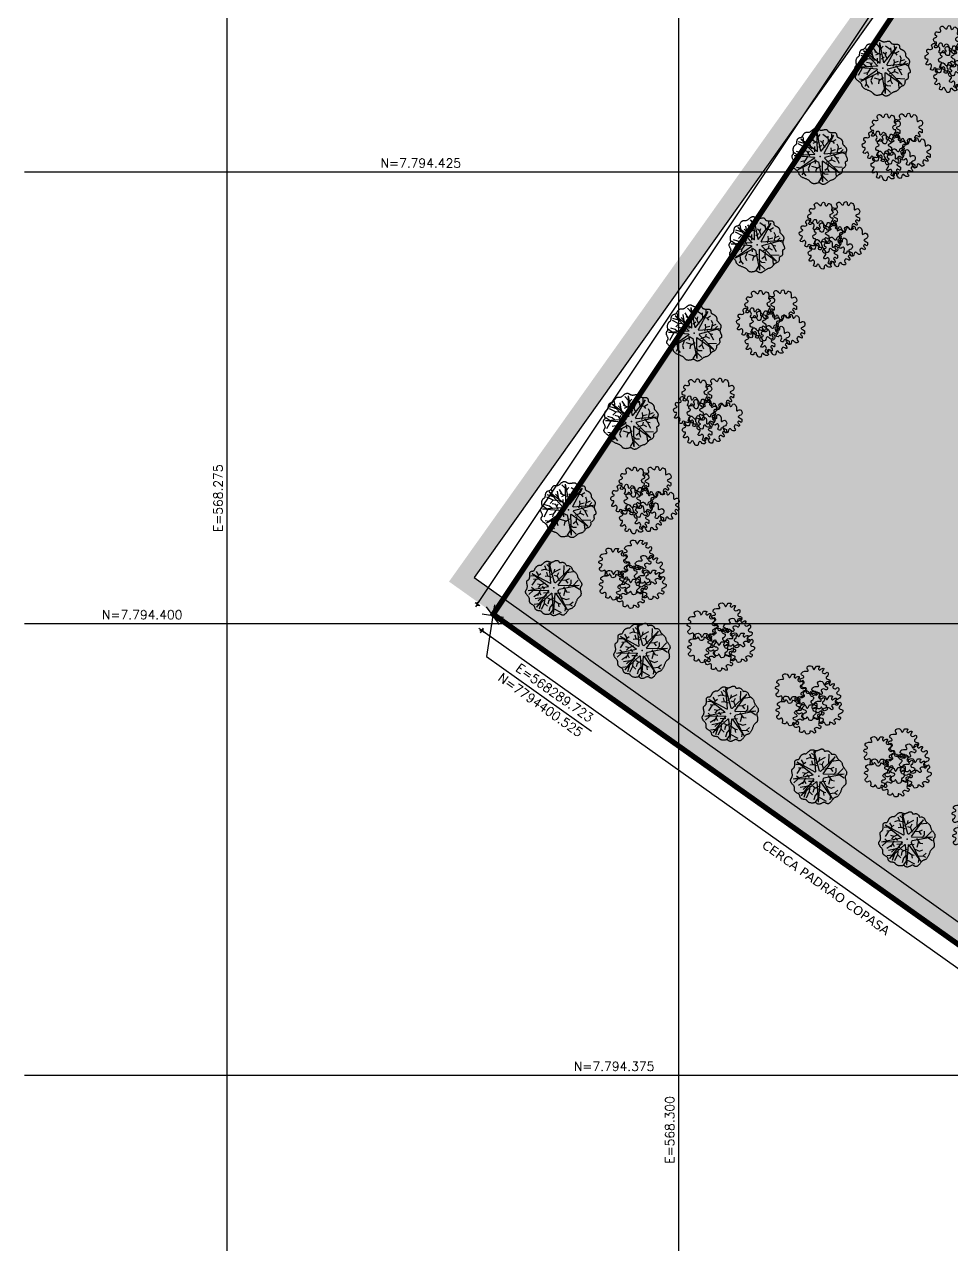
# Model space of a CAD drawing. Header units: feet. Extents: x 568264 to 568503, y 7794314 to 7794548.
# Drawn here: x 568263.8 to 568315.1, y 7794365.6 to 7794433.2 of the extents above; entities that cross this region are included whole.
import ezdxf
from ezdxf.enums import TextEntityAlignment as Align

# ---------------------------------------------------------------- set-up
doc = ezdxf.new("R2010")
doc.units = ezdxf.units.FT
doc.header["$MEASUREMENT"] = 0
for name, color, linetype in [('NUIT-CER', 1, 'Continuous'), ('NUIT-CTA', 8, 'Continuous'), ('NUIT-HTC', 1, 'Continuous'), ('NUIT-MALHA', 252, 'Continuous'), ('NUIT-TXT', 1, 'Continuous'), ('NUIT-VEG', 251, 'Continuous')]:
    doc.layers.add(name, color=color, linetype=linetype)
doc.styles.add('ARIAL', font='arial.ttf')
doc.styles.add('malha', font='romans.shx')
doc.styles.add('NUIT', font='verdana.ttf')
doc.styles.add('ROMANS', font='romans', dxfattribs={"height": 0.2})
doc.linetypes.add('CERCA_DE_ARAME', pattern='A,0.15,-0.05,["X",Standard,S=0.05,R=0,X=-0.0175,Y=-0.025],-0.05', length=0.25)
doc.dimstyles.new('1_100', dxfattribs={"dimtxt": 0.175, "dimasz": 0.1, "dimexe": 1.25, "dimexo": 0.625, "dimgap": 0.05, "dimtad": 1, "dimzin": 4, "dimdsep": 46, "dimtxsty": 'ARIAL', "dimblk": 'COTA', "dimcen": 0, "dimse1": 1, "dimse2": 1, "dimclrd": 256, "dimclrt": 256, "dimadec": 0, "dimazin": 0, "dimtfac": 1, "dimtix": 1, "dimtmove": 0, "dimatfit": 3, "dimldrblk": 'COTA', "dimfxl": 1, "dimfxlon": 1, "dimtolj": 1, "dimlwd": -1, "dimarcsym": 0})
doc.dimstyles.new('NUIT 1-200', dxfattribs={"dimtxt": 0.3, "dimasz": 0.1, "dimexe": 0.1, "dimexo": 0.15, "dimgap": 0.13, "dimtad": 1, "dimzin": 4, "dimdsep": 46, "dimtxsty": 'NUIT', "dimblk1": 'TIK', "dimblk2": 'TIK', "dimsah": 1, "dimcen": 0.18, "dimse1": 1, "dimse2": 1, "dimclrd": 256, "dimclre": 256, "dimclrt": 1, "dimaunit": 1, "dimadec": 0, "dimazin": 0, "dimtfac": 1, "dimtix": 1, "dimtofl": 0, "dimtmove": 2, "dimatfit": 3, "dimldrblk": 'DOT', "dimfxl": 1, "dimtolj": 1, "dimtzin": 0, "dimarcsym": 0})

# ---------------------------------------------------------------- blocks, each defined once
blk = doc.blocks.new('EUCALIPTO')
for points, knots in [([(-0.681, 1.981, 259.344), (-0.663, 1.862, 259.344), (-0.629, 1.635, 259.344), (-0.903, 1.936, 259.344), (-1.168, 1.587, 259.344), (-0.738, 1.495, 259.344), (-1.156, 1.374, 259.344), (-1.113, 1.048, 259.344), (-0.947, 1.146, 259.344), (-0.833, 1.017, 259.344), (-1.044, 0.937, 259.344), (-0.945, 0.779, 259.344), (-0.847, 0.823, 259.344), (-0.728, 0.85, 259.344), (-0.71, 0.692, 259.344), (-0.799, 0.552, 259.344), (-0.536, 0.432, 259.344), (-0.49, 0.731, 259.344), (-0.311, 0.575, 259.344), (-0.29, 0.402, 259.344), (-0.066, 0.495, 259.344), (-0.15, 0.672, 259.344), (0.021, 0.607, 259.344), (0.111, 0.537, 259.344), (0.201, 0.617, 259.344), (0.252, 0.72, 259.344), (0.147, 0.801, 259.344), (0.262, 0.851, 259.344), (0.34, 0.855, 259.344), (0.491, 0.831, 259.344), (0.461, 1.021, 259.344), (0.254, 0.992, 259.344), (0.362, 1.209, 259.344), (0.471, 1.204, 259.344), (0.574, 1.23, 259.344), (0.549, 1.33, 259.344), (0.475, 1.409, 259.344), (0.38, 1.31, 259.344), (0.312, 1.439, 259.344), (0.389, 1.514, 259.344), (0.398, 1.593, 259.344), (0.469, 1.665, 259.344), (0.388, 1.834, 259.344), (0.265, 1.741, 259.344), (0.185, 1.728, 259.344), (0.112, 1.758, 259.344), (0.136, 1.867, 259.344), (0.169, 1.984, 259.344), (-0.017, 2.109, 259.344), (-0.018, 1.921, 259.344), (-0.123, 1.86, 259.344), (-0.241, 1.887, 259.344), (-0.24, 1.992, 259.344), (-0.252, 2.168, 259.344), (-0.398, 2.016, 259.344), (-0.373, 1.897, 259.344), (-0.485, 1.898, 259.344), (-0.519, 1.975, 259.344), (-0.485, 2.128, 259.344), (-0.603, 2.039, 259.344), (-0.681, 1.981, 259.344)], [0, 0, 0, 0, 0.384624, 0.731438, 1.160578, 1.463993, 1.942814, 2.235141, 2.471965, 2.568587, 2.896626, 3.032361, 3.245663, 3.335475, 3.551582, 3.761459, 4.052748, 4.354518, 4.632573, 4.789045, 5.091358, 5.214944, 5.463472, 5.569405, 5.760287, 5.916759, 6.062799, 6.163227, 6.365303, 6.522474, 6.713799, 6.92978, 7.18618, 7.391048, 7.472783, 7.630073, 7.757134, 7.906919, 8.067758, 8.189256, 8.38575, 8.417514, 8.662878, 8.889922, 8.990961, 9.056433, 9.225334, 9.406491, 9.646816, 9.837782, 10.038637, 10.159563, 10.329577, 10.499591, 10.770051, 10.862693, 11.009069, 11.094622, 11.252314, 11.550634, 11.550634, 11.550634, 11.550634]), ([(0.288, 1.63, 259.344), (0.305, 1.511, 259.344), (0.339, 1.284, 259.344), (0.065, 1.586, 259.344), (-0.2, 1.236, 259.344), (0.23, 1.144, 259.344), (-0.188, 1.023, 259.344), (-0.145, 0.698, 259.344), (0.022, 0.795, 259.344), (0.135, 0.666, 259.344), (-0.076, 0.586, 259.344), (0.024, 0.428, 259.344), (0.122, 0.472, 259.344), (0.24, 0.499, 259.344), (0.258, 0.341, 259.344), (0.169, 0.201, 259.344), (0.432, 0.081, 259.344), (0.478, 0.38, 259.344), (0.657, 0.224, 259.344), (0.678, 0.051, 259.344), (0.902, 0.144, 259.344), (0.818, 0.321, 259.344), (0.989, 0.256, 259.344), (1.079, 0.186, 259.344), (1.169, 0.266, 259.344), (1.22, 0.369, 259.344), (1.115, 0.45, 259.344), (1.23, 0.501, 259.344), (1.309, 0.504, 259.344), (1.459, 0.48, 259.344), (1.429, 0.67, 259.344), (1.222, 0.641, 259.344), (1.33, 0.858, 259.344), (1.439, 0.853, 259.344), (1.542, 0.88, 259.344), (1.517, 0.979, 259.344), (1.443, 1.058, 259.344), (1.348, 0.959, 259.344), (1.28, 1.088, 259.344), (1.357, 1.163, 259.344), (1.366, 1.242, 259.344), (1.439, 1.315, 259.344), (1.358, 1.484, 259.344), (1.234, 1.39, 259.344), (1.153, 1.377, 259.344), (1.08, 1.407, 259.344), (1.105, 1.516, 259.344), (1.139, 1.634, 259.344), (0.952, 1.758, 259.344), (0.95, 1.57, 259.344), (0.846, 1.509, 259.344), (0.728, 1.536, 259.344), (0.728, 1.641, 259.344), (0.716, 1.817, 259.344), (0.57, 1.665, 259.344), (0.595, 1.546, 259.344), (0.483, 1.547, 259.344), (0.449, 1.624, 259.344), (0.483, 1.777, 259.344), (0.365, 1.688, 259.344), (0.288, 1.63, 259.344)], [0, 0, 0, 0, 0.384624, 0.731438, 1.160578, 1.463993, 1.942814, 2.235141, 2.471965, 2.568587, 2.896626, 3.032361, 3.245663, 3.335475, 3.551582, 3.761459, 4.052748, 4.354518, 4.632573, 4.789045, 5.091358, 5.214944, 5.463472, 5.569405, 5.760287, 5.916759, 6.062799, 6.163227, 6.365303, 6.522474, 6.713799, 6.92978, 7.18618, 7.391048, 7.472783, 7.630073, 7.757134, 7.906919, 8.067758, 8.189256, 8.38575, 8.417514, 8.662878, 8.889922, 8.990961, 9.056433, 9.225334, 9.406491, 9.646816, 9.837782, 10.038637, 10.159563, 10.329577, 10.499591, 10.770051, 10.862693, 11.009069, 11.094622, 11.252314, 11.550634, 11.550634, 11.550634, 11.550634]), ([(-1.527, 0.832, 259.344), (-1.509, 0.713, 259.344), (-1.475, 0.487, 259.344), (-1.75, 0.788, 259.344), (-2.014, 0.439, 259.344), (-1.584, 0.347, 259.344), (-2.003, 0.225, 259.344), (-1.959, -0.1, 259.344), (-1.793, -0.002, 259.344), (-1.68, -0.132, 259.344), (-1.891, -0.212, 259.344), (-1.791, -0.37, 259.344), (-1.693, -0.325, 259.344), (-1.574, -0.299, 259.344), (-1.556, -0.456, 259.344), (-1.646, -0.596, 259.344), (-1.382, -0.716, 259.344), (-1.336, -0.418, 259.344), (-1.158, -0.574, 259.344), (-1.136, -0.747, 259.344), (-0.913, -0.654, 259.344), (-0.996, -0.476, 259.344), (-0.826, -0.542, 259.344), (-0.735, -0.611, 259.344), (-0.645, -0.531, 259.344), (-0.594, -0.428, 259.344), (-0.7, -0.347, 259.344), (-0.584, -0.297, 259.344), (-0.506, -0.293, 259.344), (-0.356, -0.317, 259.344), (-0.385, -0.127, 259.344), (-0.593, -0.156, 259.344), (-0.485, 0.061, 259.344), (-0.375, 0.055, 259.344), (-0.272, 0.082, 259.344), (-0.297, 0.182, 259.344), (-0.372, 0.26, 259.344), (-0.466, 0.162, 259.344), (-0.534, 0.29, 259.344), (-0.457, 0.365, 259.344), (-0.449, 0.444, 259.344), (-0.377, 0.516, 259.344), (-0.458, 0.685, 259.344), (-0.581, 0.593, 259.344), (-0.662, 0.58, 259.344), (-0.735, 0.61, 259.344), (-0.71, 0.718, 259.344), (-0.677, 0.835, 259.344), (-0.863, 0.96, 259.344), (-0.864, 0.772, 259.344), (-0.969, 0.712, 259.344), (-1.087, 0.739, 259.344), (-1.086, 0.844, 259.344), (-1.098, 1.02, 259.344), (-1.244, 0.868, 259.344), (-1.22, 0.749, 259.344), (-1.331, 0.749, 259.344), (-1.366, 0.826, 259.344), (-1.331, 0.98, 259.344), (-1.45, 0.891, 259.344), (-1.527, 0.832, 259.344)], [0, 0, 0, 0, 0.384624, 0.731438, 1.160578, 1.463993, 1.942814, 2.235141, 2.471965, 2.568587, 2.896626, 3.032361, 3.245663, 3.335475, 3.551582, 3.761459, 4.052748, 4.354518, 4.632573, 4.789045, 5.091358, 5.214944, 5.463472, 5.569405, 5.760287, 5.916759, 6.062799, 6.163227, 6.365303, 6.522474, 6.713799, 6.92978, 7.18618, 7.391048, 7.472783, 7.630073, 7.757134, 7.906919, 8.067758, 8.189256, 8.38575, 8.417514, 8.662878, 8.889922, 8.990961, 9.056433, 9.225334, 9.406491, 9.646816, 9.837782, 10.038637, 10.159563, 10.329577, 10.499591, 10.770051, 10.862693, 11.009069, 11.094622, 11.252314, 11.550634, 11.550634, 11.550634, 11.550634]), ([(-0.038, 0.728, 259.344), (-0.02, 0.609, 259.344), (0.014, 0.382, 259.344), (-0.26, 0.684, 259.344), (-0.525, 0.334, 259.344), (-0.095, 0.242, 259.344), (-0.513, 0.121, 259.344), (-0.47, -0.204, 259.344), (-0.304, -0.107, 259.344), (-0.19, -0.236, 259.344), (-0.401, -0.316, 259.344), (-0.302, -0.474, 259.344), (-0.204, -0.43, 259.344), (-0.085, -0.403, 259.344), (-0.067, -0.561, 259.344), (-0.156, -0.701, 259.344), (0.107, -0.821, 259.344), (0.153, -0.522, 259.344), (0.332, -0.678, 259.344), (0.353, -0.851, 259.344), (0.577, -0.758, 259.344), (0.493, -0.581, 259.344), (0.664, -0.646, 259.344), (0.754, -0.716, 259.344), (0.844, -0.636, 259.344), (0.895, -0.533, 259.344), (0.79, -0.452, 259.344), (0.905, -0.401, 259.344), (0.983, -0.398, 259.344), (1.134, -0.421, 259.344), (1.104, -0.232, 259.344), (0.897, -0.261, 259.344), (1.005, -0.044, 259.344), (1.114, -0.049, 259.344), (1.217, -0.022, 259.344), (1.192, 0.077, 259.344), (1.118, 0.156, 259.344), (1.023, 0.057, 259.344), (0.955, 0.186, 259.344), (1.032, 0.261, 259.344), (1.041, 0.34, 259.344), (1.112, 0.412, 259.344), (1.031, 0.581, 259.344), (0.908, 0.488, 259.344), (0.827, 0.475, 259.344), (0.755, 0.505, 259.344), (0.779, 0.614, 259.344), (0.812, 0.731, 259.344), (0.626, 0.856, 259.344), (0.625, 0.668, 259.344), (0.52, 0.607, 259.344), (0.402, 0.635, 259.344), (0.403, 0.739, 259.344), (0.391, 0.915, 259.344), (0.245, 0.764, 259.344), (0.27, 0.644, 259.344), (0.158, 0.645, 259.344), (0.124, 0.722, 259.344), (0.158, 0.875, 259.344), (0.04, 0.786, 259.344), (-0.038, 0.728, 259.344)], [0, 0, 0, 0, 0.384624, 0.731438, 1.160578, 1.463993, 1.942814, 2.235141, 2.471965, 2.568587, 2.896626, 3.032361, 3.245663, 3.335475, 3.551582, 3.761459, 4.052748, 4.354518, 4.632573, 4.789045, 5.091358, 5.214944, 5.463472, 5.569405, 5.760287, 5.916759, 6.062799, 6.163227, 6.365303, 6.522474, 6.713799, 6.92978, 7.18618, 7.391048, 7.472783, 7.630073, 7.757134, 7.906919, 8.067758, 8.189256, 8.38575, 8.417514, 8.662878, 8.889922, 8.990961, 9.056433, 9.225334, 9.406491, 9.646816, 9.837782, 10.038637, 10.159563, 10.329577, 10.499591, 10.770051, 10.862693, 11.009069, 11.094622, 11.252314, 11.550634, 11.550634, 11.550634, 11.550634]), ([(0.862, 1.046, 259.344), (0.88, 0.926, 259.344), (0.914, 0.7, 259.344), (0.639, 1.001, 259.344), (0.375, 0.652, 259.344), (0.805, 0.56, 259.344), (0.386, 0.438, 259.344), (0.43, 0.113, 259.344), (0.596, 0.211, 259.344), (0.709, 0.082, 259.344), (0.498, 0.002, 259.344), (0.598, -0.157, 259.344), (0.696, -0.112, 259.344), (0.814, -0.085, 259.344), (0.833, -0.243, 259.344), (0.743, -0.383, 259.344), (1.006, -0.503, 259.344), (1.053, -0.205, 259.344), (1.231, -0.36, 259.344), (1.252, -0.534, 259.344), (1.476, -0.441, 259.344), (1.393, -0.263, 259.344), (1.563, -0.328, 259.344), (1.653, -0.398, 259.344), (1.743, -0.318, 259.344), (1.795, -0.215, 259.344), (1.689, -0.134, 259.344), (1.805, -0.084, 259.344), (1.883, -0.08, 259.344), (2.033, -0.104, 259.344), (2.004, 0.086, 259.344), (1.796, 0.057, 259.344), (1.904, 0.274, 259.344), (2.013, 0.268, 259.344), (2.116, 0.295, 259.344), (2.091, 0.395, 259.344), (2.017, 0.473, 259.344), (1.922, 0.375, 259.344), (1.854, 0.504, 259.344), (1.932, 0.579, 259.344), (1.94, 0.657, 259.344), (2.013, 0.731, 259.344), (1.932, 0.899, 259.344), (1.808, 0.806, 259.344), (1.727, 0.793, 259.344), (1.654, 0.823, 259.344), (1.679, 0.931, 259.344), (1.713, 1.049, 259.344), (1.526, 1.173, 259.344), (1.525, 0.985, 259.344), (1.42, 0.925, 259.344), (1.302, 0.952, 259.344), (1.303, 1.057, 259.344), (1.291, 1.233, 259.344), (1.145, 1.081, 259.344), (1.169, 0.962, 259.344), (1.058, 0.962, 259.344), (1.023, 1.039, 259.344), (1.058, 1.193, 259.344), (0.939, 1.104, 259.344), (0.862, 1.046, 259.344)], [0, 0, 0, 0, 0.384624, 0.731438, 1.160578, 1.463993, 1.942814, 2.235141, 2.471965, 2.568587, 2.896626, 3.032361, 3.245663, 3.335475, 3.551582, 3.761459, 4.052748, 4.354518, 4.632573, 4.789045, 5.091358, 5.214944, 5.463472, 5.569405, 5.760287, 5.916759, 6.062799, 6.163227, 6.365303, 6.522474, 6.713799, 6.92978, 7.186179, 7.391048, 7.472783, 7.630073, 7.757134, 7.906919, 8.067758, 8.189255, 8.38575, 8.417514, 8.662878, 8.889922, 8.990961, 9.056433, 9.225334, 9.406491, 9.646816, 9.837782, 10.038637, 10.159563, 10.329577, 10.499591, 10.770051, 10.862693, 11.009069, 11.094622, 11.252314, 11.550634, 11.550634, 11.550634, 11.550634]), ([(0.26, 0.019, 259.344), (0.278, -0.1, 259.344), (0.312, -0.327, 259.344), (0.038, -0.026, 259.344), (-0.227, -0.375, 259.344), (0.203, -0.467, 259.344), (-0.216, -0.589, 259.344), (-0.172, -0.914, 259.344), (-0.006, -0.816, 259.344), (0.107, -0.945, 259.344), (-0.103, -1.025, 259.344), (-0.004, -1.183, 259.344), (0.094, -1.139, 259.344), (0.213, -1.112, 259.344), (0.231, -1.27, 259.344), (0.142, -1.41, 259.344), (0.405, -1.53, 259.344), (0.451, -1.232, 259.344), (0.629, -1.387, 259.344), (0.651, -1.56, 259.344), (0.874, -1.467, 259.344), (0.791, -1.29, 259.344), (0.961, -1.355, 259.344), (1.052, -1.425, 259.344), (1.142, -1.345, 259.344), (1.193, -1.242, 259.344), (1.088, -1.161, 259.344), (1.203, -1.111, 259.344), (1.281, -1.107, 259.344), (1.431, -1.131, 259.344), (1.402, -0.941, 259.344), (1.194, -0.97, 259.344), (1.302, -0.753, 259.344), (1.412, -0.759, 259.344), (1.515, -0.732, 259.344), (1.49, -0.632, 259.344), (1.415, -0.553, 259.344), (1.321, -0.652, 259.344), (1.253, -0.523, 259.344), (1.33, -0.448, 259.344), (1.339, -0.369, 259.344), (1.41, -0.297, 259.344), (1.329, -0.129, 259.344), (1.206, -0.221, 259.344), (1.125, -0.234, 259.344), (1.052, -0.204, 259.344), (1.077, -0.095, 259.344), (1.11, 0.021, 259.344), (0.924, 0.147, 259.344), (0.923, -0.042, 259.344), (0.818, -0.102, 259.344), (0.7, -0.075, 259.344), (0.701, 0.03, 259.344), (0.689, 0.206, 259.344), (0.543, 0.054, 259.344), (0.568, -0.065, 259.344), (0.456, -0.064, 259.344), (0.422, 0.013, 259.344), (0.456, 0.166, 259.344), (0.338, 0.077, 259.344), (0.26, 0.019, 259.344)], [0, 0, 0, 0, 0.384624, 0.731438, 1.160578, 1.463993, 1.942814, 2.235141, 2.471965, 2.568587, 2.896626, 3.032361, 3.245663, 3.335475, 3.551582, 3.761459, 4.052748, 4.354518, 4.632573, 4.789045, 5.091358, 5.214944, 5.463472, 5.569405, 5.760287, 5.916759, 6.062799, 6.163227, 6.365303, 6.522474, 6.713799, 6.92978, 7.186179, 7.391048, 7.472783, 7.630073, 7.757134, 7.906919, 8.067758, 8.189256, 8.38575, 8.417514, 8.662878, 8.889922, 8.990961, 9.056433, 9.225334, 9.406491, 9.646816, 9.837782, 10.038637, 10.159563, 10.329577, 10.499591, 10.770051, 10.862693, 11.009069, 11.094622, 11.252314, 11.550634, 11.550634, 11.550634, 11.550634]), ([(-0.783, -0.153, 259.344), (-0.765, -0.272, 259.344), (-0.731, -0.499, 259.344), (-1.005, -0.197, 259.344), (-1.27, -0.547, 259.344), (-0.84, -0.638, 259.344), (-1.259, -0.76, 259.344), (-1.215, -1.085, 259.344), (-1.049, -0.987, 259.344), (-0.936, -1.117, 259.344), (-1.146, -1.197, 259.344), (-1.047, -1.355, 259.344), (-0.949, -1.31, 259.344), (-0.83, -1.284, 259.344), (-0.812, -1.441, 259.344), (-0.902, -1.581, 259.344), (-0.638, -1.701, 259.344), (-0.592, -1.403, 259.344), (-0.414, -1.559, 259.344), (-0.392, -1.732, 259.344), (-0.169, -1.639, 259.344), (-0.252, -1.461, 259.344), (-0.082, -1.527, 259.344), (0.009, -1.597, 259.344), (0.099, -1.516, 259.344), (0.15, -1.413, 259.344), (0.044, -1.332, 259.344), (0.16, -1.282, 259.344), (0.238, -1.279, 259.344), (0.388, -1.302, 259.344), (0.359, -1.112, 259.344), (0.151, -1.142, 259.344), (0.259, -0.924, 259.344), (0.369, -0.93, 259.344), (0.472, -0.903, 259.344), (0.447, -0.804, 259.344), (0.372, -0.725, 259.344), (0.278, -0.823, 259.344), (0.21, -0.695, 259.344), (0.287, -0.62, 259.344), (0.296, -0.541, 259.344), (0.367, -0.469, 259.344), (0.286, -0.3, 259.344), (0.163, -0.392, 259.344), (0.082, -0.405, 259.344), (0.009, -0.376, 259.344), (0.034, -0.267, 259.344), (0.067, -0.15, 259.344), (-0.119, -0.025, 259.344), (-0.12, -0.213, 259.344), (-0.225, -0.274, 259.344), (-0.343, -0.246, 259.344), (-0.342, -0.141, 259.344), (-0.354, 0.035, 259.344), (-0.5, -0.117, 259.344), (-0.476, -0.236, 259.344), (-0.587, -0.236, 259.344), (-0.621, -0.159, 259.344), (-0.587, -0.005, 259.344), (-0.706, -0.094, 259.344), (-0.783, -0.153, 259.344)], [0, 0, 0, 0, 0.384624, 0.731438, 1.160578, 1.463993, 1.942814, 2.235141, 2.471965, 2.568587, 2.896626, 3.032361, 3.245663, 3.335475, 3.551582, 3.761459, 4.052748, 4.354518, 4.632573, 4.789045, 5.091358, 5.214944, 5.463472, 5.569405, 5.760287, 5.916759, 6.062799, 6.163227, 6.365303, 6.522474, 6.713799, 6.92978, 7.186179, 7.391048, 7.472783, 7.630073, 7.757134, 7.906919, 8.067758, 8.189255, 8.38575, 8.417514, 8.662878, 8.889922, 8.990961, 9.056433, 9.225334, 9.406491, 9.646816, 9.837782, 10.038637, 10.159563, 10.329577, 10.499591, 10.770051, 10.862693, 11.009069, 11.094622, 11.252314, 11.550634, 11.550634, 11.550634, 11.550634])]:
    blk.add_open_spline(points, degree=3, knots=knots)
blk = doc.blocks.new('AROEIRA')
for p, q in [((-0.001, 0.996, -591.825), (-0.27, 1.42, -591.825)), ((-0.107, 0.364, -591.825), (0.082, 1.486, -591.825)), ((0.058, 1.183, -591.825), (0.335, 1.443, -591.825)), ((0.083, 0.34, -591.825), (0.082, 1.486, -591.825)), ((-0.938, 0.658, -591.825), (-1.137, 0.792, -591.825)), ((-0.88, 0.874, -591.825), (-1.097, 0.903, -591.825)), ((-0.724, 0.751, -591.825), (-1.053, 0.608, -591.825)), ((-0.165, 0.342, -591.825), (-1.044, 1.066, -591.825)), ((-0.306, 0.199, -591.825), (-1.044, 1.066, -591.825)), ((-0.932, 0.955, -591.825), (-0.959, 1.145, -591.825)), ((-0.509, 0.801, -591.825), (-0.58, 0.965, -591.825)), ((-0.562, 0.592, -591.825), (-0.509, 0.801, -591.825)), ((-0.515, 0.815, -591.825), (-0.343, 1.159, -591.825)), ((-0.229, 0.713, -591.825), (-0.392, 0.656, -591.825)), ((-0.261, 0.734, -591.825), (-0.293, 0.93, -591.825)), ((0.008, 0.556, -591.825), (-0.261, 0.734, -591.825)), ((0.017, 0.668, -591.825), (0.256, 0.809, -591.825)), ((0.119, 0.335, -591.825), (1.034, 1.012, -591.825)), ((0.252, 0.185, -591.825), (1.034, 1.012, -591.825)), ((0.256, 0.809, -591.825), (0.375, 0.998, -591.825)), ((0.256, 0.809, -591.825), (0.452, 0.749, -591.825)), ((0.609, 0.839, -591.825), (0.499, 1.01, -591.825)), ((0.592, 0.621, -591.825), (0.609, 0.839, -591.825)), ((0.748, 0.759, -591.825), (0.818, 1.21, -591.825)), ((0.851, 0.819, -591.825), (1.164, 0.841, -591.825)), ((-0.321, 0.16, -591.825), (-1.451, 0.025, -591.825)), ((-0.315, -0.04, -591.825), (-1.451, 0.025, -591.825)), ((-1.266, 0.014, -591.825), (-1.44, -0.119, -591.825)), ((-1.141, 0.184, -591.825), (-1.33, 0.27, -591.825)), ((-1.053, 0.608, -591.825), (-1.146, 0.458, -591.825)), ((-1.051, 0.037, -591.825), (-1.141, 0.184, -591.825)), ((-1.124, 0.156, -591.825), (-1.068, 0.308, -591.825)), ((-0.669, 0.423, -591.825), (-0.851, 0.561, -591.825)), ((-0.643, 0.431, -591.825), (-0.787, 0.306, -591.825)), ((-0.58, 0.017, -591.825), (-0.705, -0.204, -591.825)), ((-0.457, 0.489, -591.825), (-0.669, 0.423, -591.825)), ((0.271, -0.058, -591.825), (0.447, 0.089, -591.825)), ((0.274, 0.05, -591.825), (1.281, -0.482, -591.825)), ((0.374, 0.427, -591.825), (0.665, 0.31, -591.825)), ((0.558, 0.353, -591.825), (0.676, 0.029, -591.825)), ((0.665, 0.31, -591.825), (0.822, 0.387, -591.825)), ((0.911, -0.051, -591.825), (1.023, 0.111, -591.825)), ((1.23, -0.151, -591.825), (1.284, 0.071, -591.825)), ((-0.978, -0.002, -591.825), (-1.209, -0.201, -591.825)), ((-1.117, -0.122, -591.825), (-1.113, -0.502, -591.825)), ((-0.312, -0.047, -591.825), (-1.094, -0.874, -591.825)), ((-0.179, -0.197, -591.825), (-1.094, -0.874, -591.825)), ((-0.821, -0.632, -591.825), (-1.041, -0.614, -591.825)), ((-0.705, -0.204, -591.825), (-0.882, -0.275, -591.825)), ((-0.727, -0.213, -591.825), (-0.752, -0.4, -591.825)), ((-0.416, -0.273, -591.825), (-0.594, -0.218, -591.825)), ((-0.582, -0.42, -591.825), (-0.513, -0.8, -591.825)), ((-0.556, -0.562, -591.825), (-0.388, -0.657, -591.825)), ((-0.074, -0.294, -591.825), (-0.321, -0.481, -591.825)), ((-0.102, -0.522, -591.825), (-0.258, -0.763, -591.825)), ((-0.164, -0.205, -591.825), (-0.201, -1.343, -591.825)), ((0.035, -0.229, -591.825), (-0.201, -1.343, -591.825)), ((-0.117, -0.652, -591.825), (0.029, -0.908, -591.825)), ((0.201, -0.55, -591.825), (0.038, -0.569, -591.825)), ((0.05, -0.225, -591.825), (0.773, -1.104, -591.825)), ((0.283, -0.388, -591.825), (0.148, -0.654, -591.825)), ((0.148, -0.654, -591.825), (0.226, -0.838, -591.825)), ((0.196, -0.135, -591.825), (0.773, -1.104, -591.825)), ((0.215, -0.112, -591.825), (1.281, -0.482, -591.825)), ((0.34, -0.471, -591.825), (0.66, -0.461, -591.825)), ((0.599, -0.122, -591.825), (0.911, -0.051, -591.825)), ((0.66, -0.461, -591.825), (0.816, -0.613, -591.825)), ((0.666, -0.468, -591.825), (0.797, -0.417, -591.825)), ((1.01, -0.339, -591.825), (1.224, -0.151, -591.825)), ((1.109, -0.41, -591.825), (1.213, -0.622, -591.825)), ((1.224, -0.151, -591.825), (1.376, -0.143, -591.825)), ((-0.877, -0.713, -591.825), (-0.946, -1.019, -591.825)), ((-0.535, -0.679, -591.825), (-0.645, -0.976, -591.825)), ((-0.258, -0.763, -591.825), (-0.508, -1.016, -591.825)), ((-0.173, -1.111, -591.825), (-0.385, -1.308, -591.825)), ((-0.258, -0.763, -591.825), (-0.311, -1.004, -591.825)), ((-0.15, -0.92, -591.825), (-0.013, -1.353, -591.825)), ((0.029, -0.908, -591.825), (0.277, -0.956, -591.825)), ((0.035, -0.91, -591.825), (0.099, -1.301, -591.825)), ((0.439, -0.697, -591.825), (0.415, -0.898, -591.825)), ((0.415, -0.898, -591.825), (0.505, -1.134, -591.825)), ((0.621, -0.849, -591.825), (1.097, -0.798, -591.825)), ((0.637, -0.939, -591.825), (0.628, -1.192, -591.825))]:
    blk.add_line(p, q)
blk.add_lwpolyline([(-0.174, 1.484), (-0.126, 1.526), (-0.081, 1.555), (-0.041, 1.573), (-0.003, 1.581), (0.03, 1.582), (0.061, 1.578), (0.088, 1.569), (0.112, 1.559), (0.133, 1.548), (0.152, 1.537), (0.17, 1.526), (0.188, 1.516), (0.207, 1.506), (0.227, 1.498), (0.249, 1.491), (0.274, 1.485), (0.303, 1.48), (0.336, 1.477), (0.37, 1.474), (0.406, 1.471), (0.443, 1.467), (0.478, 1.462), (0.513, 1.455), (0.544, 1.445), (0.573, 1.432), (0.599, 1.416), (0.623, 1.398), (0.646, 1.38), (0.669, 1.36), (0.692, 1.342), (0.717, 1.324), (0.744, 1.308), (0.773, 1.294), (0.805, 1.282), (0.838, 1.272), (0.872, 1.262), (0.906, 1.253), (0.94, 1.243), (0.973, 1.232), (1.003, 1.22), (1.032, 1.206), (1.057, 1.19), (1.08, 1.172), (1.1, 1.154), (1.117, 1.134), (1.131, 1.113), (1.142, 1.092), (1.15, 1.071), (1.154, 1.05), (1.156, 1.028), (1.156, 1.007), (1.156, 0.987), (1.156, 0.966), (1.157, 0.946), (1.161, 0.927), (1.168, 0.909), (1.179, 0.891), (1.193, 0.874), (1.21, 0.858), (1.229, 0.841), (1.25, 0.825), (1.271, 0.809), (1.292, 0.792), (1.312, 0.775), (1.331, 0.757), (1.349, 0.738), (1.364, 0.72), (1.379, 0.701), (1.391, 0.682), (1.402, 0.664), (1.411, 0.646), (1.419, 0.63), (1.424, 0.614), (1.428, 0.598), (1.43, 0.583), (1.431, 0.568), (1.431, 0.553), (1.429, 0.536), (1.426, 0.518), (1.423, 0.499), (1.418, 0.478), (1.414, 0.454), (1.409, 0.429), (1.405, 0.402), (1.402, 0.374), (1.4, 0.344), (1.401, 0.313), (1.403, 0.28), (1.408, 0.247), (1.416, 0.212), (1.425, 0.177), (1.434, 0.141), (1.444, 0.104), (1.454, 0.068), (1.462, 0.032), (1.47, -0.005), (1.475, -0.04), (1.477, -0.075), (1.478, -0.109), (1.477, -0.142), (1.473, -0.173), (1.468, -0.201), (1.46, -0.228), (1.451, -0.251), (1.439, -0.272), (1.426, -0.291), (1.413, -0.308), (1.399, -0.326), (1.385, -0.344), (1.372, -0.364), (1.361, -0.386), (1.352, -0.412), (1.345, -0.443), (1.341, -0.476), (1.338, -0.512), (1.336, -0.55), (1.335, -0.588), (1.334, -0.626), (1.332, -0.662), (1.33, -0.695), (1.327, -0.725), (1.322, -0.751), (1.316, -0.775), (1.308, -0.795), (1.3, -0.813), (1.291, -0.828), (1.281, -0.842), (1.27, -0.853), (1.258, -0.863), (1.245, -0.871), (1.232, -0.878), (1.218, -0.883), (1.203, -0.887), (1.189, -0.891), (1.173, -0.893), (1.158, -0.894), (1.142, -0.894), (1.126, -0.895), (1.11, -0.896), (1.093, -0.898), (1.077, -0.903), (1.062, -0.91), (1.046, -0.92), (1.031, -0.935), (1.017, -0.954), (1.002, -0.977), (0.988, -1.003), (0.973, -1.031), (0.958, -1.059), (0.943, -1.086), (0.926, -1.112), (0.909, -1.135), (0.89, -1.155), (0.87, -1.171), (0.85, -1.184), (0.829, -1.193), (0.81, -1.2), (0.791, -1.205), (0.773, -1.207), (0.758, -1.207), (0.744, -1.205), (0.732, -1.202), (0.722, -1.198), (0.712, -1.195), (0.702, -1.194), (0.693, -1.194), (0.682, -1.197), (0.671, -1.203), (0.658, -1.214), (0.643, -1.228), (0.626, -1.245), (0.608, -1.263), (0.588, -1.283), (0.567, -1.303), (0.544, -1.323), (0.519, -1.342), (0.493, -1.359), (0.466, -1.374), (0.437, -1.387), (0.409, -1.398), (0.381, -1.406), (0.354, -1.411), (0.328, -1.414), (0.304, -1.414), (0.282, -1.411), (0.262, -1.406), (0.243, -1.4), (0.226, -1.394), (0.209, -1.387), (0.192, -1.382), (0.176, -1.379), (0.159, -1.379), (0.141, -1.382), (0.123, -1.388), (0.104, -1.397), (0.084, -1.408), (0.064, -1.419), (0.043, -1.431), (0.021, -1.443), (-0.001, -1.454), (-0.024, -1.463), (-0.048, -1.471), (-0.071, -1.476), (-0.094, -1.48), (-0.117, -1.481), (-0.14, -1.479), (-0.161, -1.474), (-0.181, -1.467), (-0.2, -1.457), (-0.218, -1.444), (-0.236, -1.429), (-0.253, -1.414), (-0.271, -1.4), (-0.289, -1.386), (-0.309, -1.375), (-0.33, -1.366), (-0.354, -1.362), (-0.379, -1.36), (-0.405, -1.36), (-0.432, -1.362), (-0.46, -1.365), (-0.487, -1.369), (-0.513, -1.371), (-0.538, -1.372), (-0.562, -1.371), (-0.584, -1.368), (-0.605, -1.363), (-0.624, -1.356), (-0.642, -1.347), (-0.658, -1.337), (-0.673, -1.324), (-0.687, -1.309), (-0.699, -1.293), (-0.712, -1.275), (-0.724, -1.257), (-0.736, -1.238), (-0.75, -1.22), (-0.766, -1.202), (-0.784, -1.186), (-0.804, -1.171), (-0.828, -1.159), (-0.855, -1.148), (-0.884, -1.139), (-0.914, -1.13), (-0.945, -1.122), (-0.975, -1.115), (-1.005, -1.107), (-1.033, -1.098), (-1.059, -1.088), (-1.083, -1.077), (-1.104, -1.066), (-1.123, -1.053), (-1.14, -1.04), (-1.155, -1.027), (-1.167, -1.013), (-1.178, -1), (-1.186, -0.986), (-1.193, -0.973), (-1.197, -0.959), (-1.201, -0.945), (-1.204, -0.93), (-1.205, -0.914), (-1.207, -0.898), (-1.208, -0.88), (-1.21, -0.861), (-1.212, -0.841), (-1.215, -0.82), (-1.22, -0.798), (-1.227, -0.775), (-1.236, -0.752), (-1.248, -0.729), (-1.263, -0.706), (-1.282, -0.682), (-1.303, -0.659), (-1.326, -0.636), (-1.35, -0.614), (-1.373, -0.592), (-1.396, -0.571), (-1.415, -0.55), (-1.432, -0.531), (-1.444, -0.513), (-1.452, -0.495), (-1.457, -0.479), (-1.459, -0.463), (-1.458, -0.448), (-1.456, -0.434), (-1.452, -0.42), (-1.448, -0.406), (-1.443, -0.393), (-1.438, -0.381), (-1.433, -0.368), (-1.429, -0.354), (-1.426, -0.34), (-1.425, -0.325), (-1.426, -0.308), (-1.428, -0.29), (-1.434, -0.271), (-1.441, -0.25), (-1.45, -0.228), (-1.461, -0.205), (-1.473, -0.183), (-1.486, -0.161), (-1.5, -0.14), (-1.514, -0.121), (-1.527, -0.103), (-1.54, -0.086), (-1.553, -0.071), (-1.564, -0.056), (-1.574, -0.042), (-1.583, -0.028), (-1.59, -0.014), (-1.594, 0.001), (-1.597, 0.016), (-1.597, 0.032), (-1.595, 0.049), (-1.591, 0.065), (-1.586, 0.081), (-1.578, 0.097), (-1.57, 0.111), (-1.559, 0.125), (-1.548, 0.136), (-1.536, 0.147), (-1.524, 0.157), (-1.512, 0.167), (-1.501, 0.178), (-1.491, 0.189), (-1.482, 0.201), (-1.476, 0.214), (-1.473, 0.23), (-1.472, 0.247), (-1.473, 0.266), (-1.476, 0.286), (-1.479, 0.306), (-1.483, 0.327), (-1.487, 0.348), (-1.49, 0.368), (-1.493, 0.388), (-1.495, 0.407), (-1.496, 0.425), (-1.496, 0.444), (-1.495, 0.462), (-1.492, 0.479), (-1.489, 0.497), (-1.484, 0.515), (-1.478, 0.533), (-1.471, 0.551), (-1.463, 0.568), (-1.453, 0.585), (-1.443, 0.601), (-1.433, 0.616), (-1.422, 0.629), (-1.41, 0.64), (-1.399, 0.65), (-1.387, 0.658), (-1.376, 0.665), (-1.365, 0.672), (-1.354, 0.68), (-1.344, 0.689), (-1.334, 0.701), (-1.325, 0.715), (-1.317, 0.732), (-1.311, 0.751), (-1.304, 0.773), (-1.299, 0.797), (-1.294, 0.821), (-1.289, 0.845), (-1.285, 0.869), (-1.28, 0.892), (-1.276, 0.914), (-1.272, 0.934), (-1.267, 0.952), (-1.262, 0.969), (-1.256, 0.985), (-1.249, 1), (-1.241, 1.014), (-1.232, 1.026), (-1.222, 1.039), (-1.211, 1.05), (-1.199, 1.061), (-1.186, 1.071), (-1.173, 1.079), (-1.16, 1.087), (-1.147, 1.094), (-1.134, 1.1), (-1.121, 1.105), (-1.109, 1.108), (-1.097, 1.112), (-1.086, 1.115), (-1.074, 1.118), (-1.061, 1.121), (-1.048, 1.124), (-1.035, 1.128), (-1.021, 1.134), (-1.006, 1.14), (-0.991, 1.148), (-0.976, 1.157), (-0.961, 1.167), (-0.946, 1.179), (-0.931, 1.193), (-0.917, 1.209), (-0.904, 1.226), (-0.891, 1.245), (-0.879, 1.265), (-0.867, 1.286), (-0.856, 1.307), (-0.844, 1.327), (-0.832, 1.347), (-0.82, 1.365), (-0.807, 1.381), (-0.794, 1.395), (-0.781, 1.408), (-0.767, 1.418), (-0.754, 1.427), (-0.741, 1.435), (-0.728, 1.44), (-0.717, 1.444), (-0.705, 1.446), (-0.695, 1.446), (-0.685, 1.445), (-0.676, 1.443), (-0.668, 1.44), (-0.659, 1.436), (-0.651, 1.431), (-0.643, 1.426), (-0.636, 1.421), (-0.628, 1.416), (-0.62, 1.411), (-0.612, 1.408), (-0.604, 1.405), (-0.595, 1.405), (-0.586, 1.406), (-0.576, 1.41), (-0.566, 1.416), (-0.555, 1.425), (-0.543, 1.437), (-0.531, 1.449), (-0.517, 1.463), (-0.502, 1.477), (-0.485, 1.492), (-0.467, 1.507), (-0.447, 1.521), (-0.424, 1.533), (-0.398, 1.541), (-0.366, 1.545), (-0.33, 1.542), (-0.286, 1.532), (-0.234, 1.513), (-0.174, 1.484)])
for start, end in [(154.66705, 162.59957), (104.67244, 116.29077), (60.75026, 68.22351), (356.41004, 22.37399), (200.97585, 202.37399), (240.75026, 243.91987), (282.29615, 285.22252), (318.03377, 323.59879)]:
    blk.add_arc((-0.03, 0.069, -591.825), 0.305, start, end)
blk.add_point((-0.036, 0.083, -591.825))
blk = doc.blocks.new('VEGETAÇÃO')
h = blk.add_hatch()
h.set_pattern_fill('ANSI38', color=256, scale=0.1, angle=-0.07413, style=0)
h.set_pattern_definition([(9.49025, (9.60356, -54.84164), (-0.05234935, 0.3131546), []), (99.49025, (9.60356, -54.84164), (-0.4178533, 0.5739598), [0.79375, -0.47625])])
h.paths.add_polyline_path([(97.624, -107.962), (95.593, -108.608), (95.032, -109.159), (89.223, -111.959), (83.135, -114.894), (78.019, -119.53), (62.969, -138.306), (55.826, -145.071), (47.364, -155.106), (37.247, -167.582), (-61.325, -97.43), (-3.914, -16.76), (-4.736, -16.191), (-62.72, -97.665), (37.432, -168.942), (48.135, -155.743), (56.554, -145.758), (63.707, -138.985), (78.749, -120.218), (83.699, -115.732), (89.657, -112.86), (95.615, -109.988), (97.545, -108.093)])
blk.add_lwpolyline([(-3.896, -16.734), (-61.325, -97.43), (37.247, -167.582), (47.364, -155.106), (55.826, -145.071), (62.969, -138.306), (78.019, -119.53), (83.135, -114.894), (89.223, -111.959), (95.032, -109.159), (95.593, -108.608)])
for name, p, rotation in [('EUCALIPTO', (-34.612, -68.518), 234.5610156533153), ('AROEIRA', (-38.796, -69.222), 234.5610156533396), ('EUCALIPTO', (-38.091, -73.406), 234.5610156533153), ('AROEIRA', (-42.275, -74.111), 234.5610156533396), ('EUCALIPTO', (-41.57, -78.294), 234.5610156533153), ('AROEIRA', (-45.754, -78.999), 234.5610156533396), ('EUCALIPTO', (-45.049, -83.183), 234.5610156533153), ('AROEIRA', (-49.233, -83.887), 234.5610156533396), ('EUCALIPTO', (-48.528, -88.071), 234.5610156533153), ('AROEIRA', (-52.712, -88.776), 234.5610156533396), ('EUCALIPTO', (-52.007, -92.96), 234.5610156533153), ('AROEIRA', (-56.191, -93.664), 234.5610156533396), ('EUCALIPTO', (-52.76, -97.389), 324.5610156538613), ('AROEIRA', (-56.943, -98.093), 324.5610156538879), ('EUCALIPTO', (-47.871, -100.868), 324.5610156538613), ('AROEIRA', (-52.055, -101.572), 324.5610156538879), ('EUCALIPTO', (-42.983, -104.347), 324.5610156538613), ('AROEIRA', (-47.167, -105.051), 324.5610156538879), ('EUCALIPTO', (-38.094, -107.826), 324.5610156538613), ('AROEIRA', (-42.278, -108.53), 324.5610156538879), ('EUCALIPTO', (-33.206, -111.305), 324.5610156538613), ('AROEIRA', (-37.39, -112.009), 324.5610156538879)]:
    blk.add_blockref(name, p, dxfattribs=dict(rotation=rotation))
blk = doc.blocks.new('COTA')
for p, q in [((1, 0), (-1, 0)), ((-0.71, -0.71), (0.71, 0.71)), ((0, 1), (0, -1))]:
    blk.add_line(p, q)
blk = doc.blocks.new('TIK')
for p, q in [((0, 0), (-2, 0)), ((-0.71, -0.71), (0.71, 0.71)), ((0, -1.5), (0, 1.5)), ((0, 0), (2, 0))]:
    blk.add_line(p, q)
blk = doc.blocks.new('*D171')
at = {"layer": 'Defpoints', "color": 0, "transparency": 16777216}
for p in [(568289.723, 7794400.525), (568289.087, 7794399.629), (568387.487, 7794331.121)]:
    blk.add_point(p, dxfattribs=at)
at = {"layer": 'NUIT-CTA', "lineweight": -2, "transparency": 16777216}
blk.add_line((568386.769, 7794330.283), (568289.168, 7794399.571), dxfattribs=at)
at = {"layer": 'NUIT-CTA', "lineweight": -2, "transparency": 16777216, "xscale": 0.1, "yscale": 0.1, "zscale": 0.1}
for p, rotation in [((568289.087, 7794399.629), 144.6285736851721), ((568386.851, 7794330.225), 324.6285736851721)]:
    blk.add_blockref('TIK', p, dxfattribs=dict(at, rotation=rotation))
at = {"layer": 'NUIT-CTA', "color": 1, "transparency": 16777216, "insert": (568338.135, 7794365.161), "char_height": 0.3, "attachment_point": 5, "rotation": 324.62857, "style": 'NUIT'}
blk.add_mtext('\\A1;119.89', dxfattribs=at)
blk = doc.blocks.new('_Dot')
at = {"color": 0, "linetype": 'ByBlock', "lineweight": -2}
blk.add_line((-0.5, 0), (-1, 0), dxfattribs=at)
at = {"color": 0, "linetype": 'ByBlock', "const_width": 0.5}
blk.add_lwpolyline([(-0.25, 0, 1), (0.25, 0, 1)], format="xyb", close=True, dxfattribs=at)
blk = doc.blocks.new('*D172')
at = {"layer": 'Defpoints', "color": 0, "transparency": 16777216}
for p in [(568344.253, 7794484.176), (568345.117, 7794483.6), (568289.723, 7794400.525)]:
    blk.add_point(p, dxfattribs=at)
at = {"layer": 'NUIT-CTA', "lineweight": -2, "transparency": 16777216}
blk.add_line((568288.914, 7794401.185), (568344.198, 7794484.093), dxfattribs=at)
at = {"layer": 'NUIT-CTA', "lineweight": -2, "transparency": 16777216, "xscale": 0.1, "yscale": 0.1, "zscale": 0.1}
for p, rotation in [((568344.253, 7794484.176), 56.30458261262021), ((568288.859, 7794401.101), 236.3045826126202)]:
    blk.add_blockref('TIK', p, dxfattribs=dict(at, rotation=rotation))
at = {"layer": 'NUIT-CTA', "color": 1, "transparency": 16777216, "insert": (568316.317, 7794442.798), "char_height": 0.3, "attachment_point": 5, "rotation": 56.30458, "style": 'NUIT'}
blk.add_mtext('\\A1;99.85', dxfattribs=at)

msp = doc.modelspace()

# ---------------------------------------------------------------- hatches: boundary and pattern name
at = {"layer": 'NUIT-HTC', "ltscale": 100, "true_color": 0xa9bc76}
h = msp.add_hatch(color=63, dxfattribs=at)
h.dxf.hatch_style = 1
edge = h.paths.add_edge_path()
edge.add_line((568414.84, 7794435.069), (568385.26, 7794456.119))
edge.add_line((568385.26, 7794456.119), (568384.413, 7794456.667))
edge.add_arc((568378.196, 7794445.937), 12.401, 59.91597, 93.08444)
edge.add_arc((568376.192, 7794480.958), 22.678, 256.42416, 273.38049, ccw=False)
edge.add_line((568370.869, 7794458.914), (568367.004, 7794460.002))
edge.add_arc((568364.684, 7794447.972), 12.252, 79.08655, 204.51563)
edge.add_arc((568349.706, 7794441.753), 3.996, -35.44919, 16.50511, ccw=False)
edge.add_line((568352.961, 7794439.435), (568349.396, 7794434.426))
edge.add_line((568349.396, 7794434.426), (568392.82, 7794403.526))
edge.add_line((568392.82, 7794403.526), (568397.779, 7794410.501))
edge.add_line((568397.779, 7794410.501), (568401.065, 7794408.164))
edge.add_arc((568399.366, 7794405.798), 2.913, -35.16382, 54.33585, ccw=False)
edge.add_line((568401.748, 7794404.12), (568398.655, 7794399.771))
edge.add_arc((568392.624, 7794404.077), 7.411, 234.59767, 324.46984, ccw=False)
edge.add_line((568388.331, 7794398.037), (568347.33, 7794427.213))
edge.add_arc((568338.577, 7794414.909), 15.1, 54.57023, 144.56439)
edge.add_line((568326.274, 7794423.664), (568325.72, 7794422.886))
edge.add_arc((568338.023, 7794414.132), 15.1, 144.56439, 234.55855)
edge.add_line((568329.267, 7794401.829), (568385.378, 7794361.901))
edge.add_arc((568394.133, 7794374.204), 15.1, 234.56439, 324.56439)
edge.add_line((568406.436, 7794365.449), (568418.69, 7794382.669))
edge.add_arc((568424.72, 7794378.379), 7.401, 99.34771, 144.56648, ccw=False)
edge.add_line((568423.518, 7794385.681), (568447.518, 7794391.778))
edge.add_line((568447.518, 7794391.778), (568445.615, 7794390.012))
edge.add_line((568445.615, 7794390.012), (568433.699, 7794384.268))
edge.add_line((568433.699, 7794384.268), (568428.749, 7794379.782))
edge.add_line((568428.749, 7794379.782), (568413.707, 7794361.015))
edge.add_line((568413.707, 7794361.015), (568406.554, 7794354.242))
edge.add_line((568406.554, 7794354.242), (568387.487, 7794331.121))
edge.add_line((568387.487, 7794331.121), (568289.723, 7794400.525))
edge.add_line((568289.723, 7794400.525), (568345.122, 7794483.597))
edge.add_line((568345.122, 7794483.597), (568451.682, 7794413.172))
edge.add_line((568451.682, 7794413.172), (568445.688, 7794406.384))
edge.add_line((568445.688, 7794406.384), (568441.035, 7794397.514))
edge.add_line((568441.035, 7794397.514), (568443.598, 7794397.036))
edge.add_arc((568444.415, 7794390.967), 6.123, 97.66579, 105.64624)
edge.add_line((568442.764, 7794396.864), (568422.193, 7794391.634))
edge.add_arc((568424.7, 7794378.393), 13.477, 100.71969, 144.56439)
edge.add_line((568413.72, 7794386.206), (568401.466, 7794368.986))
edge.add_arc((568394.131, 7794374.214), 9.007, 234.60674, 324.51701, ccw=False)
edge.add_line((568388.914, 7794366.871), (568332.807, 7794406.797))
edge.add_arc((568338.37, 7794414.19), 9.253, 146.10775, 233.03417, ccw=False)
edge.add_line((568330.69, 7794419.35), (568331.244, 7794420.128))
edge.add_arc((568338.635, 7794414.562), 9.252, 56.09379, 143.02178, ccw=False)
edge.add_line((568343.796, 7794422.241), (568384.795, 7794393.067))
edge.add_arc((568392.622, 7794404.066), 13.5, 234.56441, 324.56437)
edge.add_line((568403.621, 7794396.239), (568408.422, 7794402.986))
edge.add_line((568408.422, 7794402.986), (568412.349, 7794410.164))
edge.add_line((568412.349, 7794410.164), (568417.907, 7794417.952))
edge.add_arc((568407.196, 7794424.866), 12.749, 327.15715, 413.16398)
h.paths.add_polyline_path([(568413.98, 7794412.461), (568416.75, 7794410.49), (568415.127, 7794408.209), (568412.357, 7794410.18)], flags=17)

# ---------------------------------------------------------------- linework, layer by layer
at = {"layer": 'NUIT-CER', "color": 160, "linetype": 'CERCA_DE_ARAME', "ltscale": 10, "const_width": 0.3, "flags": 128}
msp.add_lwpolyline([(568345.264, 7794483.809), (568289.723, 7794400.525), (568387.487, 7794331.121), (568388.456, 7794332.243), (568398.135, 7794344.257), (568406.554, 7794354.242), (568413.707, 7794361.015), (568428.749, 7794379.782), (568433.699, 7794384.268), (568445.615, 7794390.012), (568447.465, 7794391.776), (568447.624, 7794392.038)], dxfattribs=at)
at = {"layer": 'NUIT-MALHA'}
for p, q in [((568275, 7794314.15), (568275, 7794508.983)), ((568300, 7794314.15), (568300, 7794508.983)), ((568503.133, 7794425), (568263.778, 7794425)), ((568503.133, 7794400), (568263.778, 7794400)), ((568503.133, 7794375), (568263.778, 7794375))]:
    msp.add_line(p, q, dxfattribs=at)

# ---------------------------------------------------------------- block references
at = {"layer": 'NUIT-VEG'}
msp.add_blockref('VEGETAÇÃO', (568350, 7794500), dxfattribs=at)

# ---------------------------------------------------------------- texts
at = {"layer": 'NUIT-TXT', "style": 'ROMANS'}
for s, p in [(' N=7.794.425', (568283.145, 7794425.25)), (' N=7.794.400', (568267.728, 7794400.25)), (' N=7.794.375', (568293.848, 7794375.25))]:
    msp.add_text(s, height=0.5, dxfattribs=at).set_placement(p)
msp.add_text('E=568.275 ', height=0.5, rotation=90, dxfattribs=at).set_placement((568274.75, 7794409.164), align=Align.RIGHT)
at = {"layer": 'NUIT-TXT'}
for s, rotation, style, p in [('CERCA PADRÃO COPASA', 324.56102, 'NUIT', (568304.55, 7794387.645)), (' E=568.300', 90, 'ROMANS', (568299.75, 7794369.762))]:
    msp.add_text(s, height=0.5, rotation=rotation, dxfattribs=dict(at, style=style)).set_placement(p)
at = {"layer": 'NUIT-TXT', "char_height": 0.5, "width": 6.75569, "attachment_point": 1, "rotation": 324.62857, "style": 'malha'}
for s, insert in [('\\pxqr;E=568289.723', (568289.818, 7794398.835)), ('\\pxqr;N=7794400.525', (568289.239, 7794398.02))]:
    msp.add_mtext(s, dxfattribs=dict(at, insert=insert))

# ---------------------------------------------------------------- dimensions: what is measured, and where the dimension line sits
at = {"layer": 'NUIT-CTA'}
for p1, p2, distance, picture, middle in [((568289.723, 7794400.525), (568345.117, 7794483.6), 1.039, '*D172', (568316.317, 7794442.798)), ((568387.487, 7794331.121), (568289.723, 7794400.525), 1.099, '*D171', (568338.135, 7794365.161))]:
    dim = msp.add_aligned_dim(p1=p1, p2=p2, distance=distance, dimstyle='NUIT 1-200', dxfattribs=at)
    dim.commit()
    dim.dimension.update_dxf_attribs({"geometry": picture, "text_midpoint": middle})

# ---------------------------------------------------------------- leaders
at = {"layer": 'NUIT-TXT'}
msp.add_leader([(568289.711, 7794400.453), (568289.355, 7794398.183), (568295.164, 7794394.059)], dimstyle='1_100', override={"dimasz": 0.6, "dimtad": 0}, dxfattribs=at)

doc.saveas('drawing.dxf')
